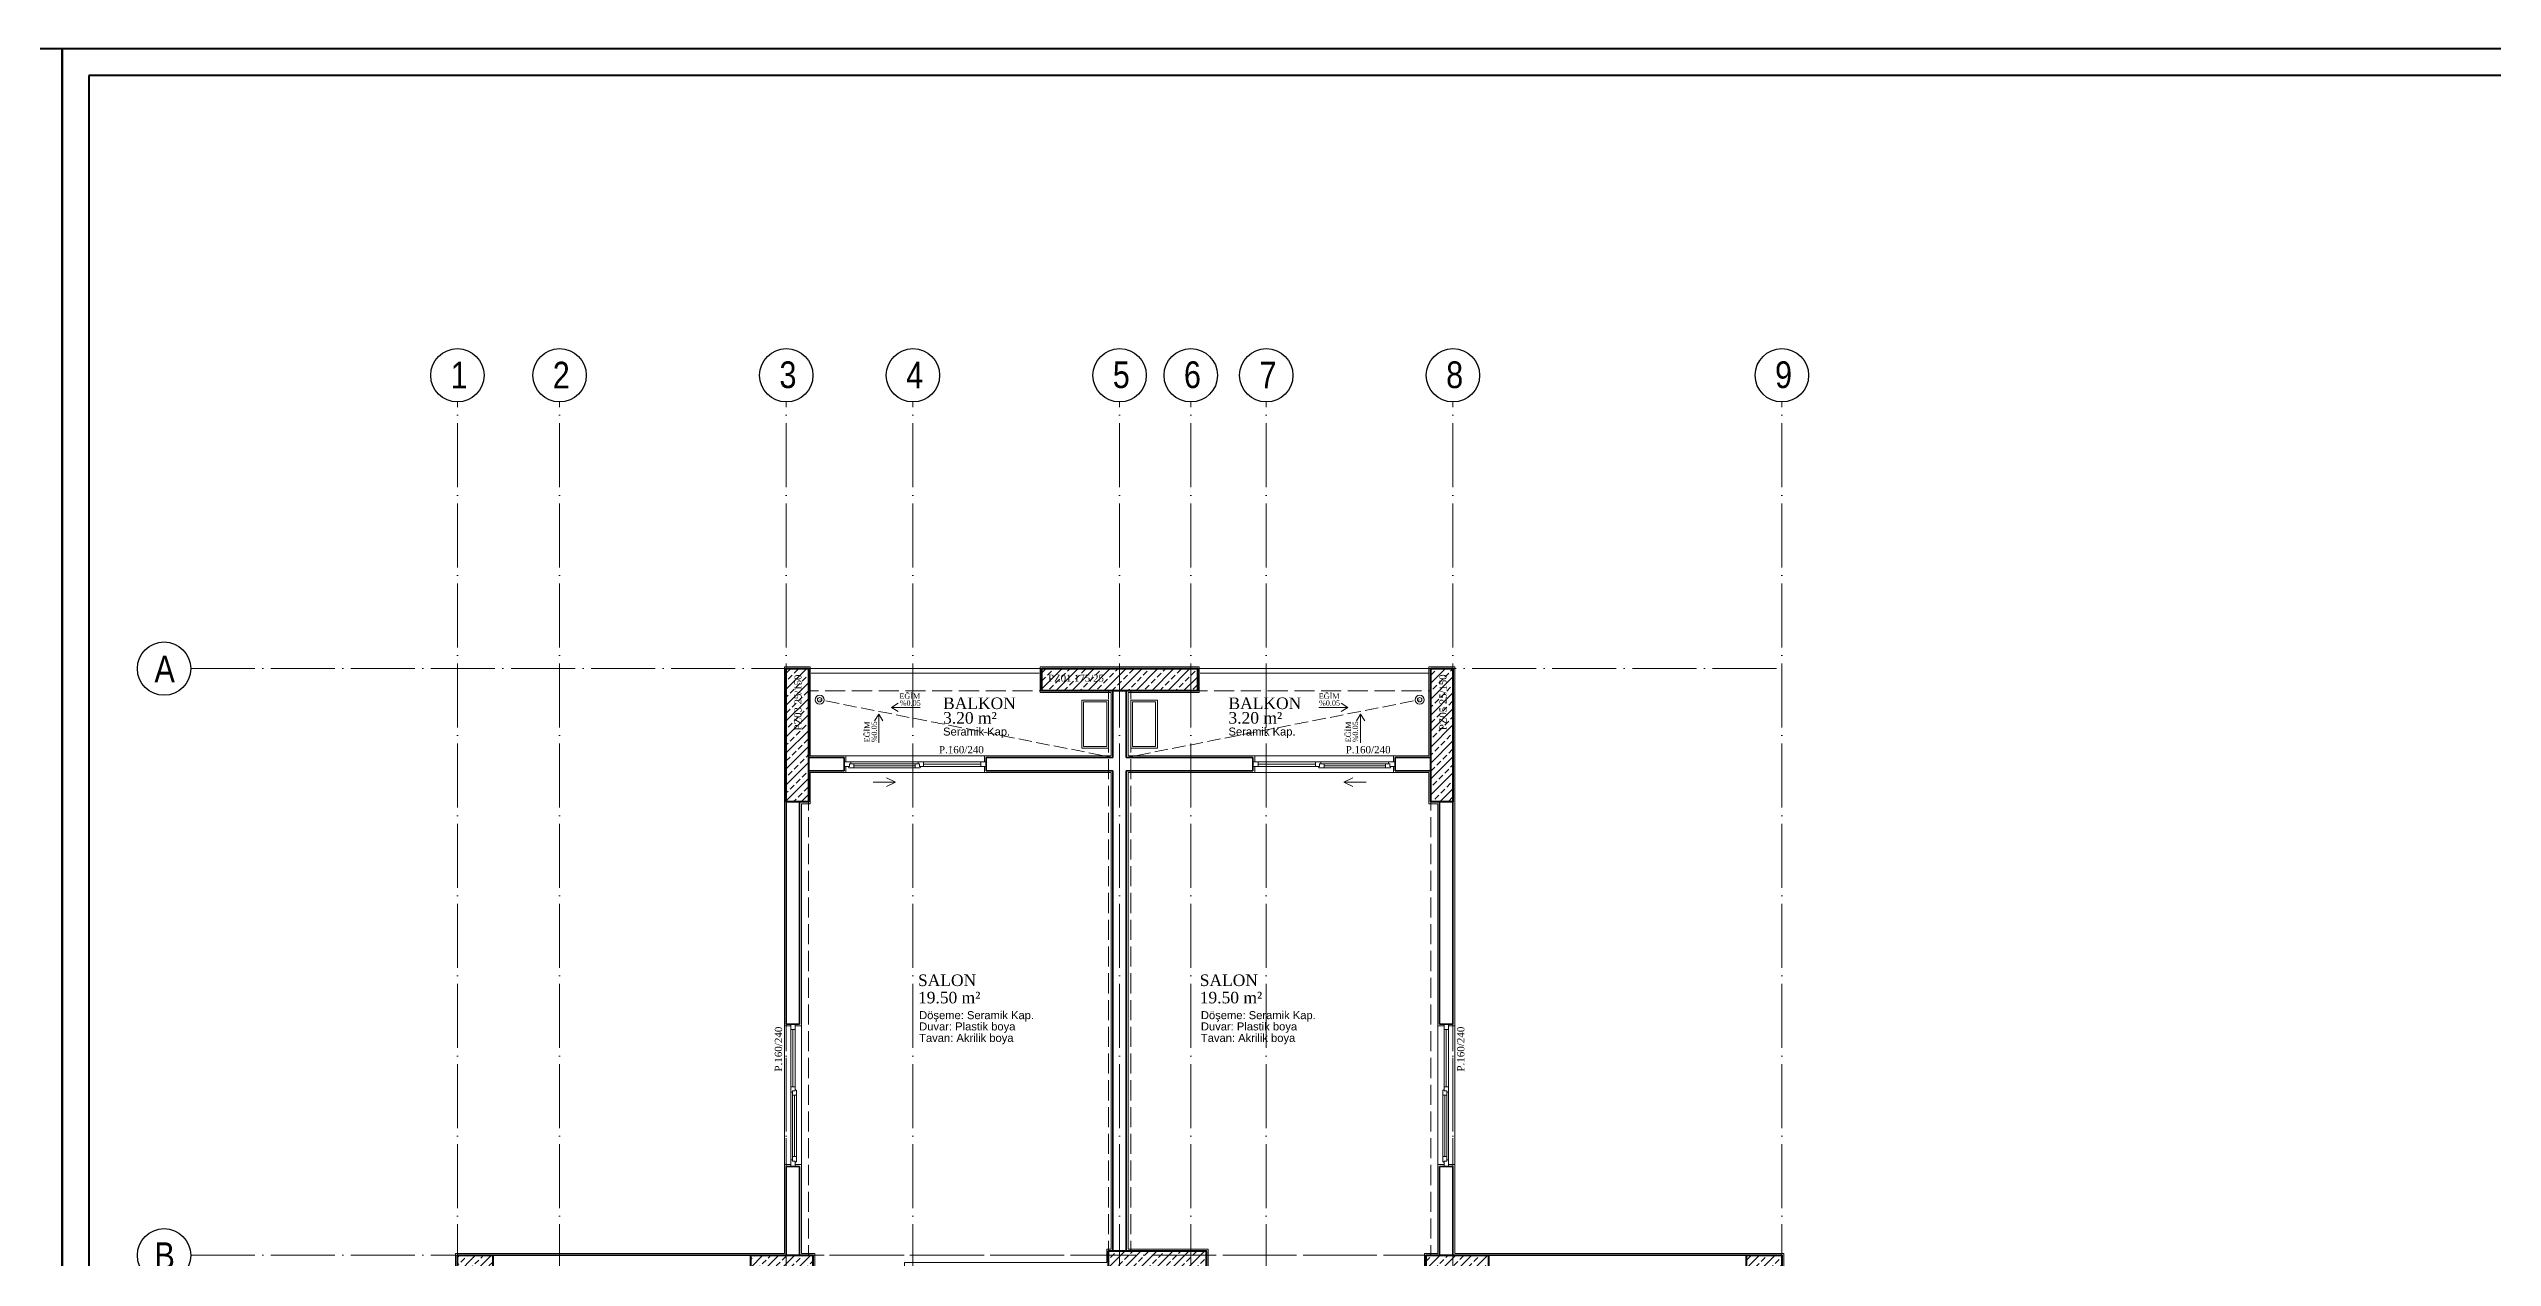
# Model space of a CAD drawing. Header units: millimetres. Extents: x 11587 to 81192, y -36083 to -25300.
# Drawn here: x 33812 to 36560, y -32942 to -31583 of the extents above; entities that cross this region are included whole.
import ezdxf

# ---------------------------------------------------------------- set-up
doc = ezdxf.new("R2010")
doc.units = ezdxf.units.MM
doc.linetypes.add('AKS', pattern=[30, 24, -3, 0, -3])
doc.linetypes.add('IZDUSUM1', pattern=[20, 7.5, -5, 7.5, 0])
for name, color, linetype, lineweight in [('rtm-aks balon', 20, 'Continuous', 25), ('rtm-aks balon yazı', 7, 'Continuous', 20), ('rtm-aks yeni', 7, 'AKS', 20), ('rtm-antet-02', 140, 'Continuous', 40), ('rtm-cam', 141, 'Continuous', 9), ('rtm-duv tugla', 22, 'Continuous', 35), ('rtm-izdusum-üst ince', 8, 'IZDUSUM1', 5), ('rtm-mhl-yazı-adı', 150, 'Continuous', 30), ('rtm-mhl-yazı-m2', 7, 'Continuous', 20), ('rtm-mhl-yazı-malzeme', 253, 'Continuous', 13), ('rtm-pen-ahsap', 35, 'Continuous', 13), ('rtm-plan katmanı-05', 205, 'Continuous', 20), ('rtm-plan katmanı-07', 135, 'Continuous', 9), ('rtm-sembol ok', 7, 'Continuous', 20), ('rtm-sıva', 252, 'Continuous', 15), ('rtm-tarama-betonarme', 51, 'Continuous', 15), ('rtm-tas_betonarme', 50, 'Continuous', 40), ('rtm-tefris vitrifiye', 9, 'Continuous', 9)]:
    doc.layers.add(name, color=color, linetype=linetype, lineweight=lineweight)
doc.styles.add('AKSYAZI', font='ARIALN.TTF')
doc.styles.add('ARIAL', font='times.ttf')
doc.styles.get("Standard").update_dxf_attribs({"font": 'arial.ttf'})
doc.styles.add('VAZ-OLCU', font='times.ttf', dxfattribs={"height": 60})
pattern_1 = [(45, (12441.76, 20249.116), (-8.980256, 8.980256), []), (45, (12450.74, 20249.116), (-8.980256, 8.980256), [6.35, -3.175])]
pattern_2 = [(45, (482503.407, 30119.077), (-8.98025612, 8.98025612), []), (45, (482512.387, 30119.077), (-8.98025612, 8.98025612), [6.35, -3.175])]

# ---------------------------------------------------------------- blocks, each defined once
blk = doc.blocks.new('KİRİŞA')
at = {"layer": 'rtm-izdusum-üst ince', "ltscale": 1.5}
for points in [[(22224.4, -52529.2), (22486.9, -52529.2)], [(22661.9, -52529.2), (22924.4, -52529.2)], [(22224.4, -52554.2), (22486.9, -52554.2)], [(22561.9, -53184.2), (22561.9, -52554.2)], [(22586.9, -53184.2), (22586.9, -52554.2)], [(22661.9, -52554.2), (22924.4, -52554.2)], [(22199.4, -53189.2), (22199.4, -52679.2)], [(22224.4, -53189.2), (22224.4, -52679.2)], [(22924.4, -53189.2), (22924.4, -52679.2)], [(22949.4, -53189.2), (22949.4, -52679.2)], [(21869.4, -53189.2), (22159.4, -53189.2)], [(22229.4, -53189.2), (22561.9, -53189.2)], [(22671.9, -53189.2), (22919.4, -53189.2)], [(22989.4, -53189.2), (23279.4, -53189.2)]]:
    blk.add_lwpolyline(points, dxfattribs=at)

msp = doc.modelspace()

# ---------------------------------------------------------------- hatches: boundary and pattern name
at = {"layer": 'rtm-tarama-betonarme'}
h = msp.add_hatch(dxfattribs=at)
h.set_pattern_fill('ANSI33', color=256, scale=2, style=0)
h.set_pattern_definition(pattern_1)
h.paths.add_polyline_path([(34641.19, -32430.13), (34641.19, -32280.13), (34666.19, -32280.13), (34666.19, -32430.13)])
h = msp.add_hatch(dxfattribs=at)
h.set_pattern_fill('ANSI33', color=256, scale=2, style=0)
h.set_pattern_definition(pattern_1)
h.paths.add_polyline_path([(34928.69, -32280.13), (35103.69, -32280.13), (35103.69, -32305.13), (34928.69, -32305.13)])
h = msp.add_hatch(dxfattribs=at)
h.set_pattern_fill('ANSI33', color=256, scale=2, style=0)
h.set_pattern_definition(pattern_1)
h.paths.add_polyline_path([(35366.19, -32430.13), (35366.19, -32280.13), (35391.19, -32280.13), (35391.19, -32430.13)])
h = msp.add_hatch(dxfattribs=at)
h.set_pattern_fill('ANSI33', color=256, scale=2, style=0)
h.set_pattern_definition(pattern_1)
h.paths.add_polyline_path([(34271.19, -32940.13), (34311.19, -32940.13), (34311.19, -33020.13), (34271.19, -33020.13)])
h = msp.add_hatch(dxfattribs=at)
h.set_pattern_fill('ANSI33', color=256, scale=2, style=0)
h.set_pattern_definition(pattern_1)
h.paths.add_polyline_path([(34671.19, -32940.13), (34671.19, -32975.13), (34601.19, -32975.13), (34601.19, -32940.13)])
h = msp.add_hatch(dxfattribs=at)
h.set_pattern_fill('ANSI33', color=256, scale=2, style=0)
h.set_pattern_definition(pattern_2)
h.paths.add_polyline_path([(35113.69, -32935.13), (35113.69, -32965.13), (35003.69, -32965.13), (35003.69, -32935.13)])
h = msp.add_hatch(dxfattribs=at)
h.set_pattern_fill('ANSI33', color=256, scale=2, style=0)
h.set_pattern_definition(pattern_2)
h.paths.add_polyline_path([(35431.19, -32940.13), (35431.19, -32975.13), (35361.19, -32975.13), (35361.19, -32940.13)])
h = msp.add_hatch(dxfattribs=at)
h.set_pattern_fill('ANSI33', color=256, scale=2, style=0)
h.set_pattern_definition(pattern_2)
h.paths.add_polyline_path([(35761.19, -33020.13), (35721.19, -33020.13), (35721.19, -32940.13), (35761.19, -32940.13)])

# ---------------------------------------------------------------- linework, layer by layer
at = {"layer": 'rtm-aks balon'}
for centre in [(34271.19, -31950.13), (34386.19, -31950.13), (34641.19, -31950.13), (34783.69, -31950.13), (35016.19, -31950.13), (35096.19, -31950.13), (35181.19, -31950.13), (35391.19, -31950.13), (35761.19, -31950.13), (33941.19, -32280.13), (33941.19, -32940.13)]:
    msp.add_circle(centre, 30, dxfattribs=at)
at = {"layer": 'rtm-aks yeni', "ltscale": 3}
for p, q in [((34271.19, -35680.13), (34271.19, -31980.13)), ((34386.19, -35680.13), (34386.19, -31980.13)), ((34641.19, -35680.13), (34641.19, -31980.13)), ((34783.69, -35680.13), (34783.69, -31980.13)), ((35016.19, -35680.13), (35016.19, -31980.13)), ((35096.19, -35680.13), (35096.19, -31980.13)), ((35181.19, -35680.13), (35181.19, -31980.13)), ((35391.19, -35680.13), (35391.19, -31980.13)), ((35761.19, -35680.13), (35761.19, -31980.13)), ((33971.19, -32280.13), (35761.19, -32280.13)), ((33971.19, -32940.13), (35761.19, -32940.13))]:
    msp.add_line(p, q, dxfattribs=at)
at = {"layer": 'rtm-antet-02'}
for points in [[(25171.61, -31582.89), (25171.61, -36082.89), (33826.61, -36082.89), (33826.61, -31582.89), (25171.61, -31582.89)], [(33826.61, -31582.89), (33826.61, -36082.89), (42481.61, -36082.89), (42481.61, -31582.89), (33826.61, -31582.89)]]:
    msp.add_lwpolyline(points, dxfattribs=at)
msp.add_lwpolyline([(33856.61, -31612.89), (33856.61, -36052.89), (42451.61, -36052.89), (42451.61, -31612.89)], close=True, dxfattribs=at)
at = {"layer": 'rtm-cam'}
for p, q in [((34717.19, -32389.38), (34786.19, -32389.38)), ((34795.69, -32387.63), (34860.19, -32387.63)), ((35236.69, -32387.63), (35172.19, -32387.63)), ((35315.19, -32389.38), (35246.19, -32389.38)), ((34648.69, -32750.63), (34648.69, -32686.13)), ((35383.69, -32750.63), (35383.69, -32686.13)), ((34650.44, -32829.13), (34650.44, -32760.13)), ((35381.94, -32829.13), (35381.94, -32760.13))]:
    msp.add_line(p, q, dxfattribs=at)
at = {"layer": 'rtm-duv tugla'}
for points in [[(35008.69, -32380.13), (35008.69, -32305.13)], [(35023.69, -32380.13), (35023.69, -32305.13)], [(34666.19, -32380.13), (34706.19, -32380.13)], [(34666.19, -32395.13), (34706.19, -32395.13)], [(34706.19, -32380.13), (34706.19, -32395.13)], [(34866.19, -32380.13), (34866.19, -32395.13)], [(34866.19, -32380.13), (35008.69, -32380.13)], [(34866.19, -32395.13), (35008.69, -32395.13)], [(35008.69, -32935.13), (35008.69, -32395.13)], [(35023.69, -32380.13), (35166.19, -32380.13)], [(35023.69, -32935.13), (35023.69, -32395.13)], [(35023.69, -32395.13), (35166.19, -32395.13)], [(35166.19, -32380.13), (35166.19, -32395.13)], [(35326.19, -32380.13), (35326.19, -32395.13)], [(35326.19, -32380.13), (35366.19, -32380.13)], [(35326.19, -32395.13), (35366.19, -32395.13)], [(34641.19, -32430.13), (34641.19, -32680.13)], [(34656.19, -32430.13), (34656.19, -32680.13)], [(35376.19, -32430.13), (35376.19, -32680.13)], [(35391.19, -32430.13), (35391.19, -32680.13)], [(34641.19, -32680.13), (34656.19, -32680.13)], [(35391.19, -32680.13), (35376.19, -32680.13)], [(34641.19, -32840.13), (34656.19, -32840.13)], [(34641.19, -32840.13), (34641.19, -32940.13)], [(34656.19, -32840.13), (34656.19, -32940.13)], [(35391.19, -32840.13), (35376.19, -32840.13)], [(35376.19, -32840.13), (35376.19, -32940.13)], [(35391.19, -32840.13), (35391.19, -32940.13)], [(34311.19, -32940.13), (34601.19, -32940.13)], [(35431.19, -32940.13), (35721.19, -32940.13)]]:
    msp.add_lwpolyline(points, dxfattribs=at)
at = {"layer": 'rtm-izdusum-üst ince'}
for points in [[(35008.69, -32380.13), (34678.69, -32315.13)], [(35023.69, -32380.13), (35353.69, -32315.13)]]:
    msp.add_lwpolyline(points, dxfattribs=at)
at = {"layer": 'rtm-pen-ahsap'}
for p, q in [((34713.69, -32385.13), (34706.19, -32385.13)), ((34706.19, -32390.13), (34712.19, -32390.13)), ((34711.56, -32391.63), (34717.19, -32391.63)), ((34712.19, -32387.13), (34717.19, -32387.13)), ((34712.19, -32387.13), (34712.19, -32390.13)), ((34713.69, -32385.13), (34713.69, -32387.13)), ((34786.19, -32387.13), (34717.19, -32387.13)), ((34717.19, -32387.13), (34717.19, -32391.63)), ((34786.19, -32391.63), (34717.19, -32391.63)), ((34791.19, -32387.13), (34786.19, -32387.13)), ((34786.19, -32387.13), (34786.19, -32391.63)), ((34791.83, -32391.63), (34786.19, -32391.63)), ((34797.19, -32385.13), (34789.69, -32385.13)), ((34789.69, -32387.13), (34789.69, -32385.13)), ((34791.19, -32387.13), (34791.19, -32390.13)), ((34791.19, -32390.13), (34795.69, -32390.13)), ((34795.69, -32385.13), (34795.69, -32390.13)), ((34855.19, -32390.13), (34795.69, -32390.13)), ((34797.19, -32385.13), (34866.19, -32385.13)), ((34855.19, -32390.13), (34860.83, -32390.13)), ((34860.19, -32385.13), (34860.19, -32390.13)), ((34866.19, -32390.13), (34860.19, -32390.13)), ((35235.19, -32385.13), (35166.19, -32385.13)), ((35166.19, -32390.13), (35172.19, -32390.13)), ((35177.19, -32390.13), (35171.56, -32390.13)), ((35172.19, -32385.13), (35172.19, -32390.13)), ((35177.19, -32390.13), (35236.69, -32390.13)), ((35235.19, -32385.13), (35242.69, -32385.13)), ((35236.69, -32385.13), (35236.69, -32390.13)), ((35241.19, -32390.13), (35236.69, -32390.13)), ((35240.56, -32391.63), (35246.19, -32391.63)), ((35241.19, -32387.13), (35246.19, -32387.13)), ((35241.19, -32387.13), (35241.19, -32390.13)), ((35242.69, -32387.13), (35242.69, -32385.13)), ((35246.19, -32387.13), (35315.19, -32387.13)), ((35246.19, -32387.13), (35246.19, -32391.63)), ((35246.19, -32391.63), (35315.19, -32391.63)), ((35320.19, -32387.13), (35315.19, -32387.13)), ((35315.19, -32387.13), (35315.19, -32391.63)), ((35320.83, -32391.63), (35315.19, -32391.63)), ((35318.69, -32385.13), (35318.69, -32387.13)), ((35318.69, -32385.13), (35326.19, -32385.13)), ((35320.19, -32387.13), (35320.19, -32390.13)), ((35326.19, -32390.13), (35320.19, -32390.13)), ((34646.19, -32749.13), (34646.19, -32680.13)), ((34651.19, -32680.13), (34651.19, -32686.13)), ((35381.19, -32680.13), (35381.19, -32686.13)), ((35386.19, -32749.13), (35386.19, -32680.13)), ((34646.19, -32686.13), (34651.19, -32686.13)), ((34651.19, -32691.13), (34651.19, -32685.5)), ((34651.19, -32691.13), (34651.19, -32750.63)), ((35381.19, -32691.13), (35381.19, -32685.5)), ((35386.19, -32686.13), (35381.19, -32686.13)), ((35381.19, -32691.13), (35381.19, -32750.63)), ((34646.19, -32749.13), (34646.19, -32756.63)), ((34646.19, -32750.63), (34651.19, -32750.63)), ((34648.19, -32756.63), (34646.19, -32756.63)), ((34648.19, -32755.13), (34648.19, -32760.13)), ((34648.19, -32755.13), (34651.19, -32755.13)), ((34648.19, -32760.13), (34648.19, -32829.13)), ((34648.19, -32760.13), (34652.69, -32760.13)), ((34651.19, -32755.13), (34651.19, -32750.63)), ((34652.69, -32754.5), (34652.69, -32760.13)), ((34652.69, -32760.13), (34652.69, -32829.13)), ((35379.69, -32754.5), (35379.69, -32760.13)), ((35379.69, -32760.13), (35379.69, -32829.13)), ((35384.19, -32760.13), (35379.69, -32760.13)), ((35381.19, -32755.13), (35381.19, -32750.63)), ((35386.19, -32750.63), (35381.19, -32750.63)), ((35384.19, -32755.13), (35381.19, -32755.13)), ((35384.19, -32755.13), (35384.19, -32760.13)), ((35384.19, -32756.63), (35386.19, -32756.63)), ((35384.19, -32760.13), (35384.19, -32829.13)), ((35386.19, -32749.13), (35386.19, -32756.63)), ((34646.19, -32832.63), (34648.19, -32832.63)), ((34646.19, -32832.63), (34646.19, -32840.13)), ((34648.19, -32834.13), (34648.19, -32829.13)), ((34648.19, -32829.13), (34652.69, -32829.13)), ((34648.19, -32834.13), (34651.19, -32834.13)), ((34651.19, -32840.13), (34651.19, -32834.13)), ((34652.69, -32834.77), (34652.69, -32829.13)), ((35379.69, -32834.77), (35379.69, -32829.13)), ((35384.19, -32829.13), (35379.69, -32829.13)), ((35381.19, -32840.13), (35381.19, -32834.13)), ((35384.19, -32834.13), (35381.19, -32834.13)), ((35384.19, -32834.13), (35384.19, -32829.13)), ((35386.19, -32832.63), (35384.19, -32832.63)), ((35386.19, -32832.63), (35386.19, -32840.13))]:
    msp.add_line(p, q, dxfattribs=at)
for points in [[(34711.56, -32391.63), (34710.69, -32390.13)], [(34791.83, -32391.63), (34792.69, -32390.13)], [(35240.56, -32391.63), (35239.69, -32390.13)], [(35320.83, -32391.63), (35321.69, -32390.13)], [(34652.69, -32754.5), (34651.19, -32753.63)], [(35379.69, -32754.5), (35381.19, -32753.63)], [(34652.69, -32834.77), (34651.19, -32835.64)], [(35379.69, -32834.77), (35381.19, -32835.64)]]:
    msp.add_lwpolyline(points, dxfattribs=at)
at = {"layer": 'rtm-plan katmanı-05'}
for points in [[(34925.69, -32280.06), (34669.19, -32280.06)], [(34925.69, -32285.06), (34669.19, -32285.06)], [(35106.69, -32280.06), (35363.19, -32280.06)], [(35106.69, -32285.06), (35363.19, -32285.06)]]:
    msp.add_lwpolyline(points, dxfattribs=at)
at = {"layer": 'rtm-plan katmanı-05', "ltscale": 0.6}
for points in [[(34864.19, -32378.13), (34708.19, -32378.13)], [(34864.19, -32397.13), (34708.19, -32397.13)], [(35168.19, -32378.13), (35324.19, -32378.13)], [(35168.19, -32397.13), (35324.19, -32397.13)], [(34639.19, -32682.13), (34639.19, -32838.13)], [(34658.19, -32682.13), (34658.19, -32838.13)], [(35374.19, -32682.13), (35374.19, -32838.13)], [(35393.19, -32682.13), (35393.19, -32838.13)]]:
    msp.add_lwpolyline(points, dxfattribs=at)
at = {"layer": 'rtm-plan katmanı-05'}
for centre, radius in [((34678.69, -32315.13), 5), ((34678.69, -32315.13), 2.5), ((35353.69, -32315.13), 5), ((35353.69, -32315.13), 2.5)]:
    msp.add_circle(centre, radius, dxfattribs=at)
at = {"layer": 'rtm-plan katmanı-07'}
for points in [[(34789.69, -32385.13), (34713.69, -32385.13)], [(35242.69, -32385.13), (35318.69, -32385.13)], [(34646.19, -32756.63), (34646.19, -32832.63)], [(35386.19, -32756.63), (35386.19, -32832.63)]]:
    msp.add_lwpolyline(points, dxfattribs=at)
at = {"layer": 'rtm-sembol ok'}
for points in [[(34759.64, -32323.75), (34767.04, -32319.08)], [(35272.75, -32323.75), (35265.34, -32319.08)], [(34745.12, -32331.36), (34740.45, -32338.76)], [(34745.12, -32363.69), (34745.12, -32331.36)], [(34745.12, -32331.36), (34749.79, -32338.76)], [(34791.96, -32323.75), (34759.64, -32323.75)], [(34759.64, -32323.75), (34767.04, -32328.42)], [(35240.42, -32323.75), (35272.75, -32323.75)], [(35272.75, -32323.75), (35265.34, -32328.42)], [(35287.26, -32331.36), (35282.59, -32338.76)], [(35287.26, -32363.69), (35287.26, -32331.36)], [(35287.26, -32331.36), (35291.93, -32338.76)], [(34763.94, -32407.82), (34753.94, -32402.82)], [(35268.44, -32407.82), (35278.44, -32402.82)], [(34738.94, -32407.82), (34763.94, -32407.82)], [(34763.94, -32407.82), (34753.94, -32412.82)], [(35293.44, -32407.82), (35268.44, -32407.82)], [(35268.44, -32407.82), (35278.44, -32412.82)]]:
    msp.add_lwpolyline(points, dxfattribs=at)
at = {"layer": 'rtm-sıva'}
for points in [[(34639.19, -32682.13), (34639.19, -32278.13), (34668.19, -32278.13), (34668.19, -32378.13), (34708.19, -32378.13), (34708.19, -32385.13)], [(34864.19, -32385.13), (34864.19, -32378.13), (35006.69, -32378.13), (35006.69, -32307.13), (34926.69, -32307.13), (34926.69, -32278.13), (35105.69, -32278.13), (35105.69, -32307.13), (35025.69, -32307.13), (35025.69, -32378.13), (35168.19, -32378.13), (35168.19, -32385.13)], [(35393.19, -32682.13), (35393.19, -32278.13), (35364.19, -32278.13), (35364.19, -32378.13), (35324.19, -32378.13), (35324.19, -32385.13)], [(34658.19, -32682.13), (34658.19, -32432.13), (34668.19, -32432.13), (34668.19, -32397.13), (34708.19, -32397.13), (34708.19, -32390.13)], [(34934.19, -32980.13), (34934.19, -32967.13), (34774.19, -32967.13), (34774.19, -32948.13), (35001.69, -32948.13), (35001.69, -32933.13), (35006.69, -32933.13), (35006.69, -32397.13), (34864.19, -32397.13), (34864.19, -32390.13)], [(35168.19, -32390.13), (35168.19, -32397.13), (35025.69, -32397.13), (35025.69, -32933.13), (35115.69, -32933.13), (35115.69, -32953.13), (35258.19, -32953.13), (35258.19, -32967.13), (35098.19, -32967.13), (35098.19, -32980.13)], [(35374.19, -32682.13), (35374.19, -32432.13), (35364.19, -32432.13), (35364.19, -32397.13), (35324.19, -32397.13), (35324.19, -32390.13)], [(34639.19, -32682.13), (34646.19, -32682.13)], [(34651.19, -32682.13), (34658.19, -32682.13)], [(35381.19, -32682.13), (35374.19, -32682.13)], [(35393.19, -32682.13), (35386.19, -32682.13)], [(34276.19, -33052.13), (34269.19, -33052.13), (34269.19, -32938.13), (34639.19, -32938.13), (34639.19, -32838.13)], [(34639.19, -32838.13), (34646.19, -32838.13)], [(34651.19, -32838.13), (34658.19, -32838.13)], [(34658.19, -33045.13), (34658.19, -32977.13), (34673.19, -32977.13), (34673.19, -32938.13), (34658.19, -32938.13), (34658.19, -32838.13)], [(35374.19, -33045.13), (35374.19, -32977.13), (35359.19, -32977.13), (35359.19, -32938.13), (35374.19, -32938.13), (35374.19, -32838.13)], [(35381.19, -32838.13), (35374.19, -32838.13)], [(35393.19, -32838.13), (35386.19, -32838.13)], [(35756.19, -33052.13), (35763.19, -33052.13), (35763.19, -32938.13), (35393.19, -32938.13), (35393.19, -32838.13)]]:
    msp.add_lwpolyline(points, dxfattribs=at)
at = {"layer": 'rtm-tas_betonarme'}
for points in [[(34641.19, -32280.13), (34666.19, -32280.13), (34666.19, -32430.13), (34641.19, -32430.13)], [(34928.69, -32280.13), (35103.69, -32280.13), (35103.69, -32305.13), (34928.69, -32305.13)], [(35366.19, -32280.13), (35391.19, -32280.13), (35391.19, -32430.13), (35366.19, -32430.13)], [(34271.19, -32940.13), (34311.19, -32940.13), (34311.19, -33020.13), (34271.19, -33020.13)], [(34601.19, -32940.13), (34671.19, -32940.13), (34671.19, -32975.13), (34601.19, -32975.13)], [(35003.69, -32935.13), (35113.69, -32935.13), (35113.69, -32965.13), (35003.69, -32965.13)], [(35361.19, -32940.13), (35431.19, -32940.13), (35431.19, -32975.13), (35361.19, -32975.13)], [(35721.19, -32940.13), (35761.19, -32940.13), (35761.19, -33020.13), (35721.19, -33020.13)]]:
    msp.add_lwpolyline(points, close=True, dxfattribs=at)
at = {"layer": 'rtm-tefris vitrifiye'}
for points in [[(34973.69, -32315.63), (35003.69, -32315.63), (35003.69, -32369.63), (34973.69, -32369.63)], [(34975.69, -32317.63), (35001.69, -32317.63), (35001.69, -32367.63), (34975.69, -32367.63)], [(35028.69, -32315.63), (35058.69, -32315.63), (35058.69, -32369.63), (35028.69, -32369.63)], [(35030.69, -32317.63), (35056.69, -32317.63), (35056.69, -32367.63), (35030.69, -32367.63)]]:
    msp.add_lwpolyline(points, close=True, dxfattribs=at)

# ---------------------------------------------------------------- block references
at = {"layer": 'rtm-izdusum-üst ince'}
msp.add_blockref('KİRİŞA', (12441.76, 20249.12), dxfattribs=at)

# ---------------------------------------------------------------- texts
at = {"layer": 'rtm-aks balon yazı', "char_height": 30, "width": 27.7214, "attachment_point": 7, "style": 'AKSYAZI'}
for s, insert in [('1', (34263.5, -31964.9)), ('2', (34378.5, -31964.9)), ('3', (34633.5, -31964.9)), ('4', (34776, -31964.9)), ('5', (35008.5, -31964.9)), ('6', (35088.5, -31964.9)), ('7', (35173.5, -31964.9)), ('8', (35383.5, -31964.9)), ('9', (35753.5, -31964.9)), ('A', (33930.4, -32295.55)), ('B', (33930.4, -32955.55))]:
    msp.add_mtext(s, dxfattribs=dict(at, insert=insert))
at = {"layer": 'rtm-mhl-yazı-adı', "style": 'ARIAL'}
for s, height, p in [('EĞİM', 6, (34768.41, -32314.08)), ('%%%0.05', 6, (34768.75, -32321.84)), ('BALKON', 13, (34817.56, -32325.61)), ('BALKON', 13, (35138.63, -32325.61)), ('EĞİM', 6, (35240.15, -32314.08)), ('%%%0.05', 6, (35240.49, -32321.84)), ('SALON', 13, (34789.34, -32637.21)), ('SALON', 13, (35106.29, -32637.21))]:
    msp.add_text(s, height=height, dxfattribs=at).set_placement(p)
for s, p in [('EĞİM', (34735.11, -32363.07)), ('%%%0.05', (34743.1, -32363.07)), ('EĞİM', (35276.33, -32363.07)), ('%%%0.05', (35284.33, -32363.07))]:
    msp.add_text(s, height=6, rotation=90, dxfattribs=at).set_placement(p)
at = {"layer": 'rtm-mhl-yazı-m2', "style": 'ARIAL'}
for s, p in [('PZ03 25/150', (34658.24, -32349.61)), ('PZ05 25/150', (35383.95, -32349.38))]:
    msp.add_text(s, height=8, rotation=90, dxfattribs=at).set_placement(p)
for s, height, p in [('PZ01 175/25', 8, (34935.74, -32294.84)), ('3.20 m² ', 13, (34817.56, -32342.02)), ('3.20 m² ', 13, (35138.63, -32342.02)), ('19.50 m² ', 13, (34789.34, -32656.7)), ('19.50 m² ', 13, (35106.29, -32656.7))]:
    msp.add_text(s, height=height, dxfattribs=at).set_placement(p)
at = {"layer": 'rtm-mhl-yazı-malzeme'}
for s, p in [('Seramik Kap.', (34817.56, -32355.43)), ('Seramik Kap.', (35138.63, -32355.43)), ('Döşeme: Seramik Kap.', (34790.63, -32674.47)), ('Duvar: Plastik boya ', (34790.63, -32687.14)), ('Döşeme: Seramik Kap.', (35107.57, -32674.47)), ('Duvar: Plastik boya ', (35107.57, -32687.14)), ('Tavan: Akrilik boya ', (34790.63, -32700.07)), ('Tavan: Akrilik boya ', (35107.57, -32700.07))]:
    msp.add_text(s, height=9, dxfattribs=at).set_placement(p)
at = {"layer": 'rtm-mhl-yazı-malzeme', "style": 'VAZ-OLCU'}
for rotation, p in [(359.9602, (34812.89, -32375.38)), (359.9602, (35270.43, -32375.38)), (89.9602, (34636.44, -32733.44)), (89.9602, (35403.97, -32733.44))]:
    msp.add_text('P.160/240', height=8.192, rotation=rotation, dxfattribs=at).set_placement(p)

doc.saveas('drawing.dxf')
